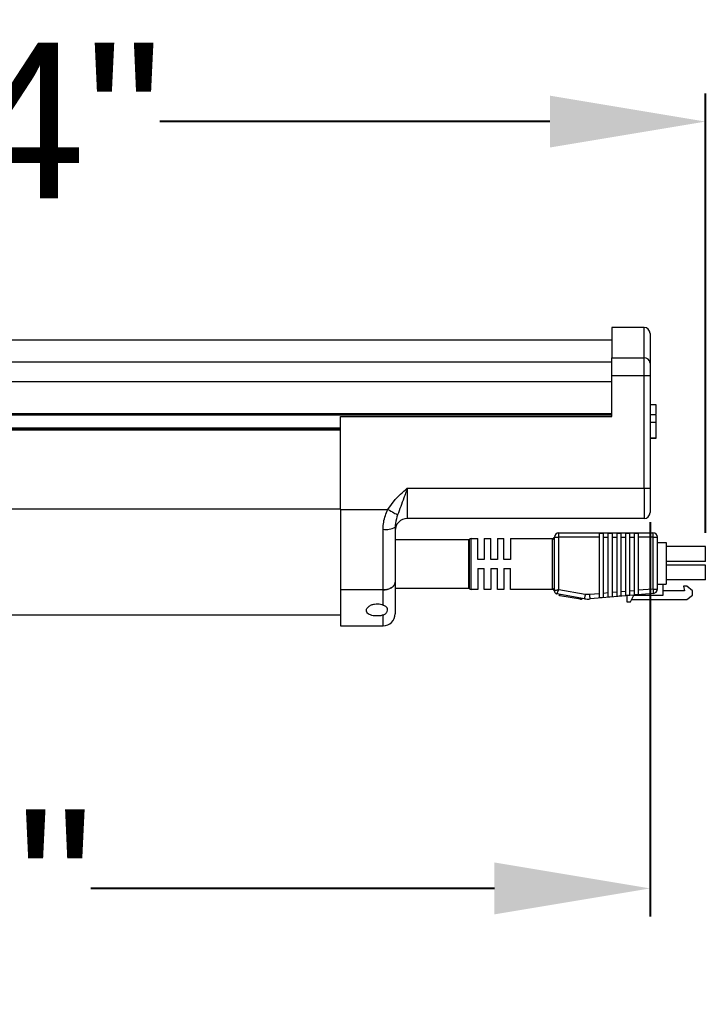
# Model space of a CAD drawing. Header units: inches. Extents: x -5.4 to 23.6, y 0 to 11.
# Drawn here: x 8.11 to 12.52, y 4.75 to 10.99 of the extents above; entities that cross this region are included whole.
import ezdxf

# ---------------------------------------------------------------- set-up
doc = ezdxf.new("R2010")
doc.units = ezdxf.units.IN
doc.header["$MEASUREMENT"] = 0
doc.layers.add('DIMENSIONS', color=253, linetype='Continuous')
doc.styles.get("Standard").update_dxf_attribs({"font": 'arial.ttf'})
doc.dimstyles.new('Big 1IN', dxfattribs={"dimtxt": 1, "dimasz": 1, "dimexe": 0.18, "dimexo": 0.0625, "dimgap": 0.09, "dimtad": 0, "dimtih": 1, "dimtoh": 1, "dimdec": 3, "dimzin": 0, "dimdsep": 46, "dimlunit": 3, "dimtxsty": 'Standard', "dimcen": 0.5, "dimadec": 0, "dimazin": 0, "dimtfac": 1, "dimtdec": 3, "dimtofl": 0, "dimtmove": 0, "dimatfit": 3, "dimfxl": 1, "dimtolj": 1, "dimtzin": 0, "dimarcsym": 0})

# ---------------------------------------------------------------- blocks, each defined once
blk = doc.blocks.new('*D5')
at = {"layer": 'Defpoints', "color": 0, "transparency": 16777216}
for p in [(12.5181, 10.3328), (0.0438, 7.629), (12.5181, 7.629)]:
    blk.add_point(p, dxfattribs=at)
at = {"layer": 'DIMENSIONS', "color": 0, "lineweight": -2, "transparency": 16777216}
for p, q in [((0.0438, 7.6915), (0.0438, 10.5128)), ((12.5181, 7.6915), (12.5181, 10.5128)), ((1.0438, 10.3328), (3.5494, 10.3328)), ((11.5181, 10.3328), (9.0125, 10.3328))]:
    blk.add_line(p, q, dxfattribs=at)
at = {"layer": 'DIMENSIONS', "color": 0, "transparency": 16777216}
for points in [[(1.0438, 10.4994), (1.0438, 10.1661), (0.0438, 10.3328)], [(11.5181, 10.4994), (11.5181, 10.1661), (12.5181, 10.3328)]]:
    blk.add_solid(points, dxfattribs=at)
at = {"layer": 'DIMENSIONS', "color": 0, "transparency": 16777216, "insert": (6.281, 10.3328), "char_height": 1, "attachment_point": 5}
blk.add_mtext('\\A1;1\'-0.474"', dxfattribs=at)
blk = doc.blocks.new('*D6')
at = {"layer": 'Defpoints', "color": 0, "transparency": 16777216}
for p in [(0.2483, 7.8219), (12.1618, 7.8219), (0.2483, 5.4066)]:
    blk.add_point(p, dxfattribs=at)
at = {"layer": 'DIMENSIONS', "color": 0, "lineweight": -2, "transparency": 16777216}
for p, q in [((0.2483, 7.7594), (0.2483, 5.2266)), ((12.1618, 7.7594), (12.1618, 5.2266)), ((1.2483, 5.4066), (3.8394, 5.4066)), ((11.1618, 5.4066), (8.5706, 5.4066))]:
    blk.add_line(p, q, dxfattribs=at)
at = {"layer": 'DIMENSIONS', "color": 0, "transparency": 16777216}
for points in [[(1.2483, 5.5733), (1.2483, 5.24), (0.2483, 5.4066)], [(11.1618, 5.5733), (11.1618, 5.24), (12.1618, 5.4066)]]:
    blk.add_solid(points, dxfattribs=at)
at = {"layer": 'DIMENSIONS', "color": 0, "transparency": 16777216, "insert": (6.205, 5.4066), "char_height": 1, "attachment_point": 5}
blk.add_mtext('\\A1;11.913"', dxfattribs=at)

msp = doc.modelspace()

# ---------------------------------------------------------------- linework, layer by layer
at = {"color": 7, "linetype": 'Continuous', "lineweight": 15}
for p, q in [((12.1228, 9.0109), (11.9162, 9.0109)), ((11.9162, 9.0109), (11.9162, 8.8145)), ((11.9162, 8.9279), (0.4549, 8.9279)), ((12.1618, 8.9719), (12.1618, 8.7815)), ((11.9162, 8.8145), (12.1228, 8.8145)), ((11.9162, 8.6989), (11.9162, 8.8145)), ((12.1228, 8.6989), (12.1228, 8.8145)), ((11.9162, 8.7869), (0.4549, 8.7869)), ((12.1618, 8.7815), (12.1618, 8.6989)), ((12.1228, 8.6989), (11.9162, 8.6989)), ((11.9162, 8.4389), (11.9162, 8.6989)), ((12.1618, 8.6989), (12.1228, 8.6989)), ((12.1228, 7.9778), (12.1228, 8.6989)), ((12.1618, 8.6989), (12.1618, 7.9778)), ((12.2007, 8.5123), (12.1618, 8.5123)), ((12.2007, 8.4534), (12.2007, 8.5123)), ((11.9162, 8.4467), (7.357, 8.4467)), ((10.1736, 7.8416), (10.1736, 8.4389)), ((10.1736, 8.4389), (11.9162, 8.4389)), ((12.2007, 8.4489), (12.1618, 8.4489)), ((7.357, 8.3609), (10.1736, 8.3609)), ((12.2007, 8.4001), (12.1618, 8.4001)), ((12.2007, 8.2994), (12.2007, 8.4001)), ((12.2007, 8.2994), (12.1618, 8.2994)), ((12.2007, 8.2965), (12.1618, 8.2965)), ((10.6024, 7.9778), (10.6024, 7.7829)), ((10.6024, 7.9778), (12.1228, 7.9778)), ((12.1228, 7.9778), (12.1618, 7.9778)), ((12.1228, 7.9778), (12.1228, 7.7829)), ((12.1618, 7.9778), (12.1618, 7.8219)), ((10.4775, 7.8416), (10.5244, 7.9049)), ((10.1736, 7.8416), (10.4775, 7.8416)), ((10.1736, 7.8416), (10.1736, 7.3241)), ((12.1228, 7.7829), (10.6024, 7.7829)), ((10.4465, 7.3241), (10.4465, 7.7135)), ((10.5244, 7.7268), (10.5244, 7.3744)), ((11.5752, 7.6626), (11.5752, 7.6907)), ((11.5752, 7.6907), (12.1803, 7.6907)), ((11.835, 7.687), (11.835, 7.6626)), ((11.8631, 7.687), (11.835, 7.687)), ((11.9194, 7.687), (11.8913, 7.687)), ((11.9757, 7.687), (11.9476, 7.687)), ((12.032, 7.687), (12.0039, 7.687)), ((12.0883, 7.687), (12.0602, 7.687)), ((12.0883, 7.6626), (12.0883, 7.687)), ((12.1803, 7.6907), (12.1803, 7.6626)), ((10.9981, 7.6465), (10.5244, 7.6465)), ((10.9981, 7.6397), (10.9981, 7.3413)), ((11.0122, 7.6538), (11.0544, 7.6538)), ((11.0544, 7.5186), (11.0544, 7.6538)), ((11.0966, 7.6538), (11.1388, 7.6538)), ((11.0966, 7.6538), (11.0966, 7.5186)), ((11.1388, 7.5186), (11.1388, 7.6538)), ((11.1811, 7.6538), (11.2233, 7.6538)), ((11.1811, 7.6538), (11.1811, 7.5186)), ((11.2233, 7.5186), (11.2233, 7.6538)), ((11.2655, 7.6538), (11.5332, 7.6538)), ((11.2655, 7.6538), (11.2655, 7.5186)), ((11.5329, 7.6489), (11.5329, 7.332)), ((11.547, 7.6626), (11.5752, 7.6626)), ((11.547, 7.3184), (11.547, 7.6626)), ((11.835, 7.6626), (11.5752, 7.6626)), ((11.5752, 7.3255), (11.5752, 7.6626)), ((11.835, 7.6626), (11.835, 7.2996)), ((11.8631, 7.302), (11.8631, 7.6626)), ((11.8631, 7.6626), (11.8913, 7.6626)), ((11.8913, 7.6626), (11.8913, 7.3045)), ((11.9194, 7.6626), (11.9476, 7.6626)), ((11.9194, 7.307), (11.9194, 7.6626)), ((11.9476, 7.6626), (11.9476, 7.3094)), ((11.9757, 7.6626), (12.0039, 7.6626)), ((11.9757, 7.3119), (11.9757, 7.6626)), ((12.0039, 7.6626), (12.0039, 7.3143)), ((12.032, 7.6626), (12.0602, 7.6626)), ((12.032, 7.3168), (12.032, 7.6626)), ((12.0602, 7.6626), (12.0602, 7.3193)), ((12.1803, 7.6626), (12.0883, 7.6626)), ((12.0883, 7.3217), (12.0883, 7.6626)), ((12.1803, 7.6626), (12.1803, 7.3298)), ((12.1803, 7.6626), (12.2084, 7.6626)), ((12.2084, 7.3298), (12.2084, 7.6626)), ((12.2084, 7.6288), (12.2647, 7.6288)), ((12.2647, 7.6288), (12.2647, 7.3614)), ((12.5181, 7.6021), (12.2647, 7.6021)), ((12.5181, 7.5064), (12.5181, 7.6021)), ((11.0966, 7.5186), (11.0544, 7.5186)), ((11.1811, 7.5186), (11.1388, 7.5186)), ((11.2655, 7.5186), (11.2233, 7.5186)), ((12.5181, 7.5064), (12.2647, 7.5064)), ((11.0544, 7.4623), (11.0544, 7.3272)), ((11.0544, 7.4623), (11.0966, 7.4623)), ((11.0966, 7.3272), (11.0966, 7.4623)), ((11.1388, 7.4623), (11.1388, 7.3272)), ((11.1388, 7.4623), (11.1811, 7.4623)), ((11.1811, 7.3272), (11.1811, 7.4623)), ((11.2233, 7.4623), (11.2233, 7.3272)), ((11.2233, 7.4623), (11.2655, 7.4623)), ((11.2655, 7.3272), (11.2655, 7.4623)), ((12.5181, 7.4838), (12.2647, 7.4838)), ((12.5181, 7.3881), (12.5181, 7.4838)), ((10.5244, 7.3744), (10.5244, 7.1711)), ((12.5181, 7.3881), (12.2647, 7.3881)), ((10.4465, 7.3241), (10.1736, 7.3241)), ((10.1736, 7.3241), (10.1736, 7.0931)), ((10.4465, 7.2264), (10.4465, 7.3241)), ((10.5244, 7.3346), (10.9981, 7.3346)), ((11.0544, 7.3272), (11.0122, 7.3272)), ((11.1388, 7.3272), (11.0966, 7.3272)), ((11.2233, 7.3272), (11.1811, 7.3272)), ((11.5333, 7.3272), (11.2655, 7.3272)), ((11.7449, 7.2955), (11.5752, 7.3255)), ((11.835, 7.2996), (11.7743, 7.2943)), ((12.1827, 7.3017), (11.7767, 7.2662)), ((11.835, 7.2996), (11.835, 7.2751)), ((11.8913, 7.3045), (11.8631, 7.302)), ((11.9476, 7.3094), (11.9194, 7.307)), ((12.0039, 7.3143), (11.9757, 7.3119)), ((12.0602, 7.3193), (12.032, 7.3168)), ((12.1803, 7.3298), (12.0883, 7.3217)), ((12.0883, 7.2973), (12.0883, 7.3217)), ((12.1803, 7.3298), (12.2084, 7.3298)), ((12.2084, 7.3614), (12.2647, 7.3614)), ((12.245, 7.291), (12.245, 7.3614)), ((12.383, 7.3192), (12.245, 7.3192)), ((12.3773, 7.3473), (12.383, 7.3192)), ((12.397, 7.3473), (12.3773, 7.3473)), ((12.4336, 7.3192), (12.397, 7.3473)), ((12.4336, 7.291), (12.4336, 7.3192)), ((11.74, 7.2678), (11.5633, 7.299)), ((11.5775, 7.2879), (11.5789, 7.2962)), ((11.583, 7.2869), (11.5845, 7.2952)), ((11.7143, 7.2638), (11.583, 7.2869)), ((11.7143, 7.2638), (11.7157, 7.2721)), ((11.7218, 7.2625), (11.7233, 7.2708)), ((11.7229, 7.2623), (11.7244, 7.2706)), ((11.835, 7.2751), (11.8631, 7.2776)), ((11.8913, 7.28), (11.9194, 7.2825)), ((11.9476, 7.285), (11.9757, 7.2874)), ((12.0039, 7.2899), (12.032, 7.2923)), ((12.0114, 7.2867), (12.0114, 7.2477)), ((12.0114, 7.2477), (12.0359, 7.2477)), ((12.0359, 7.2477), (12.0581, 7.2908)), ((12.0437, 7.2629), (12.397, 7.2629)), ((12.0602, 7.2948), (12.0883, 7.2973)), ((12.0605, 7.291), (12.245, 7.291)), ((12.397, 7.2629), (12.4336, 7.291)), ((7.357, 7.1633), (10.1736, 7.1633)), ((10.1736, 7.0931), (10.4465, 7.0931))]:
    msp.add_line(p, q, dxfattribs=at)
at = {"color": 8, "linetype": 'Continuous', "lineweight": 15}
for p, q in [((12.1228, 8.8145), (12.1228, 9.0109)), ((11.9162, 8.7864), (0.4549, 8.7864)), ((11.9162, 8.6619), (0.4549, 8.6619)), ((7.357, 8.4584), (11.9162, 8.4584)), ((7.357, 8.3648), (10.1736, 8.3648)), ((7.357, 8.3531), (10.1736, 8.3531)), ((7.357, 7.8455), (10.1736, 7.8455)), ((11.0122, 7.3272), (11.0122, 7.6538)), ((10.4465, 7.0931), (10.4465, 7.1623))]:
    msp.add_line(p, q, dxfattribs=at)
msp.add_line((10.9981, 7.6464), (10.9981, 7.3346))
at = {"color": 7, "linetype": 'Continuous', "lineweight": 15, "flags": 128}
for points in [[(10.4775, 7.8416), (10.4874, 7.836), (10.4971, 7.8305), (10.5063, 7.8253), (10.515, 7.8204), (10.5228, 7.8159), (10.5297, 7.812), (10.5354, 7.8088), (10.5399, 7.8062)], [(12.1803, 7.3298), (12.1808, 7.3243), (12.1812, 7.3191), (12.1816, 7.3142), (12.182, 7.31), (12.1823, 7.3065), (12.1826, 7.3039), (12.1827, 7.3023), (12.1827, 7.3017)], [(11.7449, 7.2955), (11.744, 7.2901), (11.743, 7.2849), (11.7422, 7.2801), (11.7414, 7.2759), (11.7408, 7.2725), (11.7404, 7.2699), (11.7401, 7.2684), (11.74, 7.2678)], [(11.7767, 7.2662), (11.7767, 7.2668), (11.7765, 7.2684), (11.7763, 7.2709), (11.776, 7.2744), (11.7756, 7.2787), (11.7752, 7.2835), (11.7748, 7.2888), (11.7743, 7.2943)]]:
    msp.add_lwpolyline(points, dxfattribs=at)
at = {"color": 7, "linetype": 'Continuous', "lineweight": 15}
for centre, radius, start, end in [((12.1228, 8.9719), 0.039, 0, 90), ((12.1255, 8.7783), 0.0364, 5.0949, 94.31896), ((12.1228, 7.8219), 0.039, 270, 0), ((10.6024, 7.705), 0.078, 90, 180), ((10.4654, 7.8374), 0.1253, 261.31566, 298.11257), ((11.5752, 7.6626), 0.0282, 90, 180), ((12.1803, 7.6626), 0.0282, 0, 90), ((11.0122, 7.6397), 0.0141, 90, 180), ((11.5331, 7.6628), 0.0139, 269.15278, 359.12696), ((11.0122, 7.3413), 0.0141, 180, 270), ((11.5331, 7.3182), 0.0139, 0.87302, 90.84719), ((12.1803, 7.3298), 0.0282, 275, 0), ((11.7645, 7.4064), 0.1408, 260, 275), ((10.4465, 7.1711), 0.078, 270, 0)]:
    msp.add_arc(centre, radius, start, end, dxfattribs=at)
for points, knots in [([(12.2007, 8.4001), (12.2007, 8.4076), (12.2007, 8.4225), (12.2007, 8.4387), (12.2007, 8.4476), (12.2007, 8.4485), (12.2007, 8.4489)], [0, 0, 0, 0, 0.279572, 0.55882, 0.779233, 1, 1, 1, 1]), ([(10.5244, 7.9049), (10.5356, 7.9163), (10.5603, 7.9417), (10.5874, 7.9649), (10.6023, 7.9777), (10.6024, 7.9778)], [0, 0, 0, 0, 0.44753, 0.995383, 1, 1, 1, 1]), ([(10.6024, 7.9778), (10.6023, 7.9777), (10.5986, 7.967), (10.5913, 7.9458), (10.5773, 7.9061), (10.5596, 7.8593), (10.5465, 7.824), (10.5399, 7.8062)], [0, 0, 0, 0, 0.002978, 0.17891, 0.353025, 0.674332, 1, 1, 1, 1]), ([(10.4465, 7.7135), (10.4472, 7.7292), (10.4491, 7.7733), (10.4664, 7.8149), (10.4775, 7.8416)], [0, 0, 0, 0, 0.355754, 1, 1, 1, 1]), ([(10.5399, 7.8062), (10.5344, 7.7886), (10.5261, 7.7622), (10.5248, 7.7356), (10.5244, 7.7268)], [0, 0, 0, 0, 0.667915, 1, 1, 1, 1]), ([(11.8631, 7.6626), (11.8631, 7.665), (11.8631, 7.67), (11.8631, 7.6768), (11.8631, 7.6828), (11.8631, 7.6856), (11.8631, 7.687)], [0, 0, 0, 0, 0.25, 0.5, 0.75, 1, 1, 1, 1]), ([(11.8913, 7.687), (11.8913, 7.6856), (11.8913, 7.6828), (11.8913, 7.6768), (11.8913, 7.67), (11.8913, 7.665), (11.8913, 7.6626)], [0, 0, 0, 0, 0.25, 0.5, 0.75, 1, 1, 1, 1]), ([(11.9194, 7.6626), (11.9194, 7.665), (11.9194, 7.67), (11.9194, 7.6768), (11.9194, 7.6828), (11.9194, 7.6856), (11.9194, 7.687)], [0, 0, 0, 0, 0.25, 0.5, 0.75, 1, 1, 1, 1]), ([(11.9476, 7.687), (11.9476, 7.6856), (11.9476, 7.6828), (11.9476, 7.6768), (11.9476, 7.67), (11.9476, 7.665), (11.9476, 7.6626)], [0, 0, 0, 0, 0.25, 0.5, 0.75, 1, 1, 1, 1]), ([(11.9757, 7.6626), (11.9757, 7.665), (11.9757, 7.67), (11.9757, 7.6768), (11.9757, 7.6828), (11.9757, 7.6856), (11.9757, 7.687)], [0, 0, 0, 0, 0.25, 0.5, 0.75, 1, 1, 1, 1]), ([(12.0039, 7.687), (12.0039, 7.6856), (12.0039, 7.6828), (12.0039, 7.6768), (12.0039, 7.67), (12.0039, 7.665), (12.0039, 7.6626)], [0, 0, 0, 0, 0.25, 0.5, 0.75, 1, 1, 1, 1]), ([(12.032, 7.6626), (12.032, 7.665), (12.032, 7.67), (12.032, 7.6768), (12.032, 7.6828), (12.032, 7.6856), (12.032, 7.687)], [0, 0, 0, 0, 0.25, 0.5, 0.75, 1, 1, 1, 1]), ([(12.0602, 7.687), (12.0602, 7.6856), (12.0602, 7.6828), (12.0602, 7.6768), (12.0602, 7.67), (12.0602, 7.665), (12.0602, 7.6626)], [0, 0, 0, 0, 0.25, 0.5, 0.75, 1, 1, 1, 1]), ([(11.5333, 7.6538), (11.5335, 7.6538), (11.5348, 7.6537), (11.537, 7.6542), (11.5397, 7.6552), (11.5418, 7.6566), (11.5435, 7.6581), (11.5447, 7.6595), (11.5455, 7.6608), (11.546, 7.6618), (11.5462, 7.6624), (11.5463, 7.6626), (11.5464, 7.6628), (11.5465, 7.663), (11.5466, 7.6632), (11.5467, 7.6636), (11.5468, 7.6639), (11.5468, 7.6638), (11.5468, 7.6638)], [0, 0, 0, 0, 0.019725, 0.107807, 0.186958, 0.257934, 0.320619, 0.374318, 0.417888, 0.449537, 0.464581, 0.474032, 0.483999, 0.50026, 0.53731, 0.62819, 0.827627, 1, 1, 1, 1]), ([(11.5467, 7.6638), (11.5468, 7.6638), (11.5468, 7.6639), (11.5467, 7.6635), (11.5467, 7.6627), (11.5467, 7.6626)], [0, 0, 0, 0, 0.259034, 0.921564, 1, 1, 1, 1]), ([(11.5472, 7.6657), (11.5471, 7.6654), (11.5471, 7.6649), (11.5469, 7.6642), (11.5468, 7.6639), (11.5468, 7.6638)], [0, 0, 0, 0, 0.353934, 0.878741, 1, 1, 1, 1]), ([(10.4465, 7.3241), (10.4552, 7.3247), (10.4727, 7.3258), (10.4961, 7.3344), (10.5137, 7.3471), (10.5231, 7.3613), (10.5241, 7.3706), (10.5244, 7.3744)], [0, 0, 0, 0, 0.214083, 0.428157, 0.642425, 0.857135, 1, 1, 1, 1]), ([(10.5244, 7.3744), (10.5236, 7.3687), (10.5218, 7.3574), (10.5083, 7.3423), (10.4885, 7.3309), (10.4666, 7.325), (10.4522, 7.3244), (10.4465, 7.3241)], [0, 0, 0, 0, 0.215355, 0.430723, 0.64579, 0.860364, 1, 1, 1, 1]), ([(11.5469, 7.3162), (11.5469, 7.3162), (11.5469, 7.3162), (11.5469, 7.3165), (11.5467, 7.3172), (11.5464, 7.3181), (11.5459, 7.3194), (11.5449, 7.3211), (11.5433, 7.3231), (11.5411, 7.325), (11.5382, 7.3264), (11.5355, 7.3272), (11.5338, 7.3271), (11.5333, 7.3271)], [0, 0, 0, 0, 0.066912, 0.219135, 0.332827, 0.415649, 0.491073, 0.563832, 0.646055, 0.740069, 0.843, 0.952925, 1, 1, 1, 1]), ([(11.5467, 7.319), (11.5467, 7.319), (11.5467, 7.3183), (11.5468, 7.3177), (11.5471, 7.3168), (11.5471, 7.316), (11.5472, 7.3158)], [0, 0, 0, 0, 0.062521, 0.664647, 0.912386, 1, 1, 1, 1]), ([(11.5752, 7.3255), (11.5737, 7.3251), (11.5709, 7.3244), (11.5673, 7.3235), (11.5635, 7.3225), (11.5594, 7.3215), (11.555, 7.3204), (11.5515, 7.3195), (11.548, 7.3186), (11.5474, 7.3185), (11.547, 7.3184)], [0, 0, 0, 0, 0.10333, 0.187974, 0.253918, 0.386253, 0.505613, 0.635459, 0.761176, 1, 1, 1, 1]), ([(11.547, 7.3184), (11.5473, 7.3161), (11.5477, 7.3115), (11.5514, 7.3055), (11.5566, 7.3009), (11.5611, 7.2996), (11.5633, 7.299)], [0, 0, 0, 0, 0.25, 0.5, 0.75, 1, 1, 1, 1]), ([(11.5472, 7.3162), (11.5472, 7.316), (11.5473, 7.3148), (11.5472, 7.3153), (11.5472, 7.3158)], [0, 0, 0, 0, 0.17848, 1, 1, 1, 1]), ([(11.5633, 7.299), (11.5635, 7.2993), (11.5637, 7.2999), (11.565, 7.3028), (11.566, 7.3049), (11.5667, 7.3066), (11.5676, 7.3085), (11.5685, 7.3106), (11.5695, 7.3128), (11.5708, 7.3158), (11.5727, 7.32), (11.5743, 7.3235), (11.5752, 7.3255)], [0, 0, 0, 0, 0.238745, 0.364437, 0.428906, 0.49444, 0.552527, 0.613871, 0.678483, 0.746373, 0.852194, 1, 1, 1, 1]), ([(11.8631, 7.2776), (11.8631, 7.279), (11.8631, 7.2816), (11.8631, 7.2871), (11.8631, 7.2938), (11.8631, 7.2991), (11.8631, 7.302)], [0, 0, 0, 0, 0.253121, 0.465776, 0.703448, 1, 1, 1, 1]), ([(11.8913, 7.3045), (11.8913, 7.3016), (11.8913, 7.2963), (11.8913, 7.2896), (11.8913, 7.284), (11.8913, 7.2814), (11.8913, 7.28)], [0, 0, 0, 0, 0.296525, 0.534203, 0.746866, 1, 1, 1, 1]), ([(11.9194, 7.2825), (11.9194, 7.2839), (11.9194, 7.2865), (11.9194, 7.2921), (11.9194, 7.2988), (11.9194, 7.304), (11.9194, 7.307)], [0, 0, 0, 0, 0.253121, 0.465776, 0.703448, 1, 1, 1, 1]), ([(11.9476, 7.3094), (11.9476, 7.3065), (11.9476, 7.3012), (11.9476, 7.2945), (11.9476, 7.289), (11.9476, 7.2864), (11.9476, 7.285)], [0, 0, 0, 0, 0.296525, 0.534203, 0.746866, 1, 1, 1, 1]), ([(11.9757, 7.2874), (11.9757, 7.2888), (11.9757, 7.2914), (11.9757, 7.297), (11.9757, 7.3037), (11.9757, 7.309), (11.9757, 7.3119)], [0, 0, 0, 0, 0.253121, 0.465776, 0.703448, 1, 1, 1, 1]), ([(12.0039, 7.3143), (12.0039, 7.3114), (12.0039, 7.3061), (12.0039, 7.2994), (12.0039, 7.2939), (12.0039, 7.2913), (12.0039, 7.2899)], [0, 0, 0, 0, 0.296525, 0.534203, 0.746866, 1, 1, 1, 1]), ([(12.032, 7.2923), (12.032, 7.2938), (12.032, 7.2964), (12.032, 7.3019), (12.032, 7.3086), (12.032, 7.3139), (12.032, 7.3168)], [0, 0, 0, 0, 0.253121, 0.465776, 0.703448, 1, 1, 1, 1]), ([(12.0602, 7.3193), (12.0602, 7.3163), (12.0602, 7.3111), (12.0602, 7.3044), (12.0602, 7.2988), (12.0602, 7.2962), (12.0602, 7.2948)], [0, 0, 0, 0, 0.296525, 0.534203, 0.746866, 1, 1, 1, 1]), ([(11.583, 7.2869), (11.5818, 7.2871), (11.5793, 7.2876), (11.5774, 7.2879), (11.5774, 7.2879), (11.5775, 7.2879)], [0, 0, 0, 0, 0.278745, 0.557742, 1, 1, 1, 1]), ([(11.7218, 7.2625), (11.7218, 7.2625), (11.7217, 7.2625), (11.72, 7.2628), (11.7171, 7.2633), (11.7152, 7.2636), (11.7143, 7.2638)], [0, 0, 0, 0, 0.280908, 0.559575, 0.779543, 1, 1, 1, 1]), ([(11.7743, 7.2943), (11.7694, 7.294), (11.7595, 7.2935), (11.7498, 7.2948), (11.7449, 7.2955)], [0, 0, 0, 0, 0.5, 1, 1, 1, 1]), ([(10.4465, 7.1623), (10.4434, 7.1615), (10.434, 7.1587), (10.4158, 7.1565), (10.3936, 7.1569), (10.3735, 7.1603), (10.3567, 7.1664), (10.3445, 7.1753), (10.3383, 7.1871), (10.3399, 7.2012), (10.3508, 7.2161), (10.3692, 7.2279), (10.3908, 7.2343), (10.4112, 7.2357), (10.4305, 7.2328), (10.4415, 7.2288), (10.4464, 7.2264), (10.4465, 7.2264)], [0, 0, 0, 0, 0.035767, 0.108743, 0.176789, 0.243576, 0.312149, 0.385291, 0.465579, 0.554651, 0.651032, 0.746751, 0.812361, 0.878236, 0.938114, 0.999328, 1, 1, 1, 1]), ([(10.4465, 7.1623), (10.452, 7.165), (10.4646, 7.1711), (10.4745, 7.1866), (10.4771, 7.2023), (10.4692, 7.2145), (10.4562, 7.2217), (10.448, 7.2257), (10.4465, 7.2264)], [0, 0, 0, 0, 0.158824, 0.360637, 0.565936, 0.774405, 0.958013, 1, 1, 1, 1])]:
    msp.add_open_spline(points, degree=3, knots=knots, dxfattribs=at)
at = {"color": 8, "linetype": 'Continuous', "lineweight": 15}
for points, knots in [([(11.5332, 7.6534), (11.5332, 7.6535), (11.5333, 7.6539), (11.533, 7.6519), (11.533, 7.6496), (11.5329, 7.6489)], [0, 0, 0, 0, 0.196141, 0.785124, 1, 1, 1, 1]), ([(11.5329, 7.332), (11.5331, 7.3303), (11.5333, 7.3274), (11.5333, 7.3277), (11.5333, 7.3278)], [0, 0, 0, 0, 0.621435, 1, 1, 1, 1])]:
    msp.add_open_spline(points, degree=3, knots=knots, dxfattribs=at)

# ---------------------------------------------------------------- dimensions: what is measured, and where the dimension line sits
at = {"layer": 'DIMENSIONS'}
for base, p1, p2, picture, middle in [((12.5181, 10.3328), (0.0438, 7.629), (12.5181, 7.629), '*D5', (6.281, 10.3328)), ((0.24829, 5.40663), (12.16175, 7.82191), (0.24829, 7.82191), '*D6', (6.20502, 5.40663))]:
    dim = msp.add_linear_dim(base=base, p1=p1, p2=p2, dimstyle='Big 1IN', dxfattribs=at)
    dim.commit()
    dim.dimension.update_dxf_attribs({"geometry": picture, "text_midpoint": middle})

doc.saveas('drawing.dxf')
